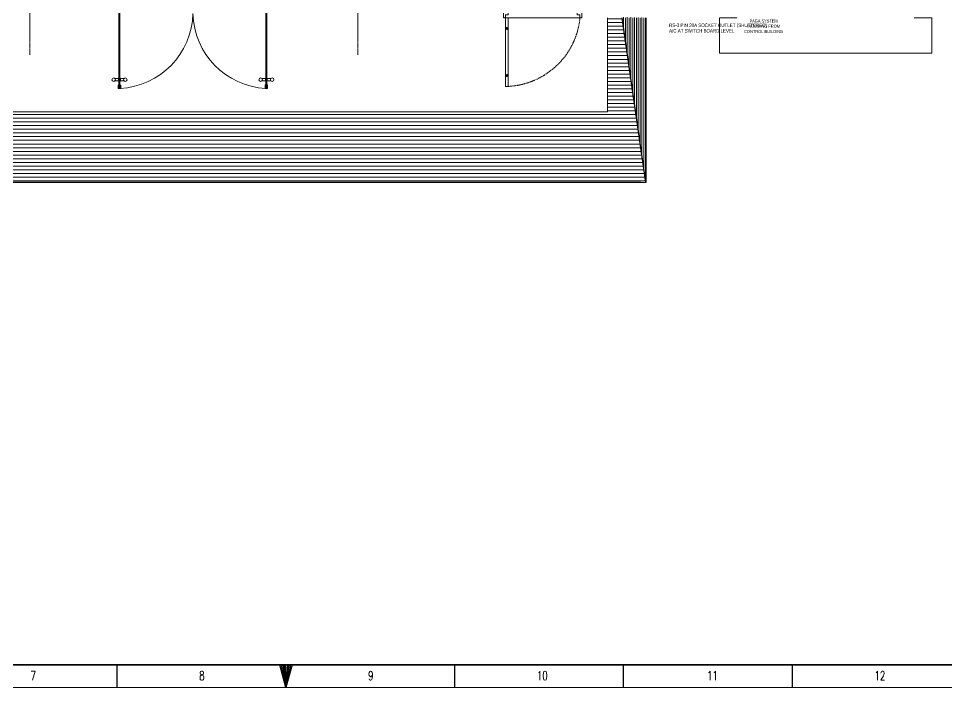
# Model space of a CAD drawing. Header units: inches. Extents: x -49881 to 95347, y -45374 to 27845.
# Drawn here: x 15659 to 27654, y 3158 to 11811 of the extents above; entities that cross this region are included whole.
import ezdxf

# ---------------------------------------------------------------- set-up
doc = ezdxf.new("R2010")
doc.units = ezdxf.units.IN
doc.header["$MEASUREMENT"] = 0
for name, pattern in [('DASH', [0.35, 0.25, -0.1]), ('DASHED', [0.75, 0.5, -0.25]), ('PHANTOMX2', [5, 2.5, -0.5, 0.5, -0.5, 0.5, -0.5])]:
    doc.linetypes.add(name, pattern=pattern)
doc.layers.get('Defpoints').update_dxf_attribs({"lineweight": 0})
for name, color, linetype, lineweight in [('DOOR', 115, 'Continuous', 15), ('DOOR_GLASS', 144, 'Continuous', 15), ('grid', 9, 'Continuous', 13), ('HACTH', 8, 'Continuous', 9), ('Plaster Line', 9, 'Continuous', 15), ('R_Hatch', 8, 'Continuous', 9), ('Sunshed', 5, 'Continuous', 15), ('Text-02', 253, 'Continuous', 15)]:
    doc.layers.add(name, color=color, linetype=linetype, lineweight=lineweight)
doc.styles.add('Swiss721', font='swisscl.ttf')
doc.styles.add('TEG BORDER', font='txt_qlt.shx', dxfattribs={"width": 0.7, "bigfont": 'hztxt.shx'})

# ---------------------------------------------------------------- blocks, each defined once
blk = doc.blocks.new('A$C5AAA0143')
at = {"layer": 'Defpoints'}
for points in [[(-39.75, 5), (-40, 5), (-40, 4.75), (-39.75, 4.75)], [(0, 5), (-0.25, 5), (-0.25, 4.75), (0, 4.75)], [(-39.75, 0.25), (-40, 0.25), (-40, 0), (-39.75, 0)], [(0, 0.25), (-0.25, 0.25), (-0.25, 0), (0, 0)]]:
    blk.add_lwpolyline(points, close=True, dxfattribs=at)
at = {"layer": 'DOOR'}
for points in [[(-1.75, 10), (-2, 10), (-2, 11), (-2.5, 11), (-2.5, 5), (-1, 5), (-1, 11), (-1.5, 11), (-1.5, 10), (-1.75, 10), (-1.5, 10), (-1.5, 11), (-1, 11), (-1, 33.99), (-1.5, 33.99), (-1.5, 34.99), (-2, 34.99), (-2, 33.99), (-2.5, 33.99), (-2.5, 11), (-2.5, 39.99), (-1, 39.99), (-1, 33.99)], [(-39, 5), (-39, 3.5), (-37.5, 3.5), (-37.5, 0.25), (-37.75, 0.25), (-37.75, 0), (-39.75, 0), (-39.75, 0.25), (-40, 0.25), (-40, 4.75), (-39.75, 4.75), (-39.75, 5), (-39, 5)], [(-1, 5), (-1, 3.5), (-2.5, 3.5), (-2.5, 0.25), (-2.25, 0.25), (-2.25, 0), (-0.25, 0), (-0.25, 0.25), (0, 0.25), (0, 4.75), (-0.25, 4.75), (-0.25, 5), (-1, 5)]]:
    blk.add_lwpolyline(points, dxfattribs=at)
at = {"layer": 'DOOR', "linetype": 'DASHED', "lineweight": 0}
blk.add_arc((-0.49, 1.36), 38.68, 92.9729, 174.603, dxfattribs=at)
at = {"layer": 'HACTH', "lineweight": 0, "ltscale": 10}
for p, q in [((-1.5, 5), (-39, 5)), ((-2.25, 0), (-37.75, 0))]:
    blk.add_line(p, q, dxfattribs=at)
blk = doc.blocks.new('240 BORDER A2')
at = {"linetype": 'Continuous'}
blk.add_line((5, 5), (489, 5), dxfattribs=at)
for p, q in [((259.88, 0), (259.88, 5)), ((297, 0), (297, 5)), ((334.12, 0), (334.12, 5)), ((371.25, 0), (371.25, 5)), ((408.37, 0), (408.37, 5))]:
    blk.add_line(p, q)
at = {"color": 5, "lineweight": 15}
blk.add_lwpolyline([(0, 420), (594, 420), (594, 0), (0, 0)], close=True, dxfattribs=at)
blk.add_lwpolyline([(5, 415), (589, 415), (589, 5), (5, 5)], close=True)
blk.add_lwpolyline([(297, 0), (295.66, 5), (298.34, 5), (297, 0), (296, 5), (296.33, 5), (297, 0), (296.67, 5), (297.33, 5), (297, 0), (297.67, 5), (298, 5), (297, 0)])
at = {"char_height": 2, "width": 2, "attachment_point": 7, "style": 'TEG BORDER'}
for s, insert in [('7', (240.8, 1.59)), ('8', (277.92, 1.59)), ('9', (315.05, 1.59)), ('\\pi2.2204e-016;10', (352.17, 1.59)), ('\\pi0.3;11', (389.3, 1.59)), ('\\pi2.2204e-016;12', (426.42, 1.59))]:
    blk.add_mtext(s, dxfattribs=dict(at, insert=insert))

msp = doc.modelspace()

# ---------------------------------------------------------------- hatches: boundary and pattern name
at = {"layer": 'HACTH', "lineweight": 0}
h = msp.add_hatch(dxfattribs=at)
h.set_pattern_fill('ANSI31', color=256, scale=381, angle=45, style=0)
h.set_pattern_definition([(90, (-3416045.57, -4370549.44), (-47.625, 8e-15), [])])
h.paths.add_polyline_path([(23461.4, 11831.4), (23767.5, 11822.6), (23766.2, 9697.8)])
at = {"layer": 'R_Hatch', "lineweight": 0}
h = msp.add_hatch(dxfattribs=at)
h.set_pattern_fill('ANSI31', color=256, scale=381, angle=315, style=0)
h.set_pattern_definition([(0, (-3568904.924, -4343165.375), (1e-14, 47.625), [])])
h.paths.add_polyline_path([(13038.4, 9689), (13038.4, 10603.4), (3853.9, 10603.4), (3853.9, 11822.6), (3536.4, 11822.6), (3231.6, 9689)])
h.paths.add_polyline_path([(23767.5, 9689), (23462.7, 11822.6), (23272.2, 11822.6), (23272.2, 10603.4), (13105.9, 10603.4), (12970.9, 9689)])
h.paths.add_polyline_path([(3562.7, 11621.4), (3562.7, 11759.1), (3717.2, 11759.1), (3717.2, 11621.4)], flags=16)
h.paths.add_polyline_path([(14408, 9707.6), (14408, 9975.1)], flags=16)
h = msp.add_hatch(dxfattribs=at)
h.set_pattern_fill('ANSI31', color=256, scale=381, angle=45, style=0)
h.set_pattern_definition([(90, (-3416210.67, -4370549.44), (-47.625, 8e-15), [])])
h.paths.add_polyline_path([(23767.5, 11822.6), (23462.7, 11822.6), (23767.5, 9689)])

# ---------------------------------------------------------------- linework, layer by layer
at = {"linetype": 'Continuous', "ltscale": 10}
for p, q in [((23767.5, 9689), (23462.7, 11822.6)), ((23767.5, 11822.6), (23767.5, 9689)), ((23704, 9689), (3231.6, 9689))]:
    msp.add_line(p, q, dxfattribs=at)
at = {"layer": 'DOOR_GLASS'}
for p, q in [((16951.2, 11005.9), (16906.2, 11005.9)), ((16951.2, 11034.4), (16906.7, 11034.4)), ((16975.2, 11034.4), (17019.8, 11034.4)), ((16975.2, 11005.9), (17020.2, 11005.9)), ((18850.4, 11005.9), (18805.4, 11005.9)), ((18850.4, 11034.4), (18805.9, 11034.4)), ((18874.4, 11034.4), (18919, 11034.4)), ((18874.4, 11005.9), (18919.4, 11005.9))]:
    msp.add_line(p, q, dxfattribs=at)
for points in [[(16956.9, 10906.7), (16956.9, 11936.9), (16969.5, 11936.9), (16969.5, 10906.7)], [(18868.7, 10906.7), (18868.7, 11936.9), (18856.1, 11936.9), (18856.1, 10906.7)]]:
    msp.add_lwpolyline(points, close=True, dxfattribs=at)
for points in [[(16951.2, 11033.8), (16951.2, 11006.5, 0.4341579), (16956.9, 11000.2), (16956.9, 11000.2), (16956.9, 11040.1), (16956.9, 11040.1, 0.4341579)], [(16975.2, 11033.8), (16975.2, 11006.5, -0.4341579), (16969.5, 11000.2), (16969.5, 11000.2), (16969.5, 11040.1), (16969.5, 11040.1, -0.4341579)], [(18850.4, 11033.8), (18850.4, 11006.5, 0.4341579), (18856.1, 11000.2), (18856.1, 11000.2), (18856.1, 11040.1), (18856.1, 11040.1, 0.4341579)], [(18874.4, 11033.8), (18874.4, 11006.5, -0.4341579), (18868.7, 11000.2), (18868.7, 11000.2), (18868.7, 11040.1), (18868.7, 11040.1, -0.4341579)]]:
    msp.add_lwpolyline(points, format="xyb", close=True, dxfattribs=at)
for points in [[(16947.1, 10947.8), (16947.1, 10906.7), (16956.9, 10906.7), (16956.9, 10947.8)], [(16979.3, 10947.8), (16979.3, 10906.7), (16969.5, 10906.7), (16969.5, 10947.8)], [(18846.3, 10947.8), (18846.3, 10906.7), (18856.1, 10906.7), (18856.1, 10947.8)], [(18878.5, 10947.8), (18878.5, 10906.7), (18868.7, 10906.7), (18868.7, 10947.8)]]:
    msp.add_lwpolyline(points, dxfattribs=at)
for centre in [(16888.7, 11020.4), (17037.8, 11020.4), (18787.9, 11020.4), (18937, 11020.4)]:
    msp.add_circle(centre, 22.8, dxfattribs=at)
for centre, radius, start, end in [((16918.5, 11900), 994.7, 272.94074, 358.55127), ((18907.2, 11900), 994.7, 181.44873, 267.05926), ((16952, 10947.8), 4.91, 0, 180), ((16974.4, 10947.8), 4.91, 0, 180), ((18851.2, 10947.8), 4.91, 0, 180), ((18873.6, 10947.8), 4.91, 0, 180)]:
    msp.add_arc(centre, radius, start, end, dxfattribs=at)
at = {"layer": 'grid', "linetype": 'PHANTOMX2', "ltscale": 0.2}
for points in [[(15804.6, 11341.4), (15804.6, 21902)], [(20046.4, 11341.4), (20046.4, 21902)]]:
    msp.add_lwpolyline(points, dxfattribs=at)
at = {"layer": 'Plaster Line', "color": 252}
msp.add_line((3231.6, 9689), (23767.5, 9689), dxfattribs=at)
at = {"layer": 'R_Hatch', "linetype": 'Continuous', "ltscale": 10}
for p, q in [((23767.5, 9689), (23462.7, 11822.6)), ((23767.5, 11822.6), (23767.5, 9689)), ((23767.5, 9689), (3231.6, 9689))]:
    msp.add_line(p, q, dxfattribs=at)
at = {"layer": 'Sunshed', "linetype": 'DASH'}
for p, q in [((23272.2, 10603.4), (23272.2, 11822.6)), ((3853.9, 10603.4), (23272.2, 10603.4))]:
    msp.add_line(p, q, dxfattribs=at)
msp.add_lwpolyline([(24948.6, 11822.6), (24720, 11822.6), (24720, 11365.4), (27463.2, 11365.4), (27463.2, 11365.4), (27463.2, 11822.6), (27234.6, 11822.6)], dxfattribs=at)

# ---------------------------------------------------------------- block references
at = {"xscale": 58.778876177409, "yscale": 58.778876177409, "zscale": 58.778876177409}
msp.add_blockref('240 BORDER A2', (1658.4, 3158), dxfattribs=at)
at = {"layer": 'DOOR', "lineweight": 0, "xscale": 25.4, "yscale": 25.4, "zscale": 25.4, "rotation": 180}
msp.add_blockref('A$C5AAA0143', (21926, 11949.6), dxfattribs=at)

# ---------------------------------------------------------------- texts
at = {"layer": 'Text-02', "color": 3, "style": 'Swiss721'}
for s, p in [('A/C AT SWITCH BOARD LEVEL', (24068, 11629.1)), ('RS-3 PIN 20A SOCKET OUTLET (SHUTTERED)', (24068, 11701.1))]:
    msp.add_text(s, height=46.068, dxfattribs=at).set_placement(p)
at = {"layer": 'Text-02', "color": 4, "insert": (25290.4, 11799.6), "char_height": 40.64, "width": 499.131, "attachment_point": 2, "style": 'Swiss721'}
msp.add_mtext('PAGA SYSTEM INCOMING FROM CONTROL BUILDING', dxfattribs=at)

doc.saveas('drawing.dxf')
